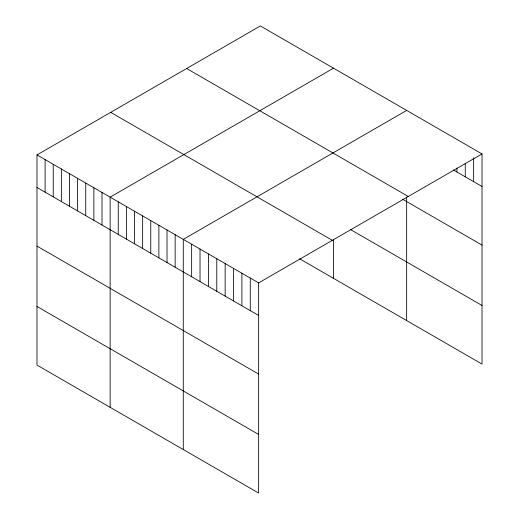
<?xml version="1.0" encoding="UTF-8"?>
<svg xmlns="http://www.w3.org/2000/svg" width="519" height="519" viewBox="0 0 519 519"><rect width="100%" height="100%" fill="white"/><g stroke="black" fill="none" stroke-linecap="round" stroke-linejoin="round"><path stroke-width="0.78" d="M36.979 154.915L258.637 282.887L258.637 493.05L36.979 365.078L36.979 154.915L260.363 25.95L482.021 153.922L482.021 364.085L299.645 258.793M333.509 68.184L110.132 197.149L110.132 407.305M406.656 110.411L183.278 239.376L183.278 449.538M258.637 282.887L482.021 153.922M453.405 169.973L482.021 186.49M186.645 68.508L408.304 196.48M402.588 199.238L482.021 245.098M350.442 229.508L482.021 305.477M110.696 112.357L332.355 240.329M36.979 187.482L258.637 315.455M36.979 246.09L258.637 374.063M36.979 306.469L258.637 434.442M473.646 157.828L473.646 181.656M465.271 163.316L465.271 176.817M456.895 168.013L456.895 171.984M406.656 197.077L406.656 320.573M333.509 239.272L333.509 278.34M250.268 278.054L250.268 310.622M241.893 273.221L241.893 305.788M233.518 268.388L233.518 300.949M225.142 263.555L225.142 296.115M216.773 258.715L216.773 291.282M208.398 253.882L208.398 286.449M200.023 249.049L200.023 281.616M191.647 244.215L191.647 276.776M175.15 234.685L175.15 267.253M167.021 229.995L167.021 262.562M158.892 225.304L158.892 257.865M150.763 220.607L150.763 253.175M142.641 215.917L142.641 248.484M134.512 211.227L134.512 243.787M126.383 206.53L126.383 239.097M118.254 201.839L118.254 234.406M102.003 192.458L102.003 225.019M93.874 187.761L93.874 220.328M85.745 183.071L85.745 215.638M77.616 178.38L77.616 210.941M69.494 173.683L69.494 206.251M61.365 168.993L61.365 201.56M53.236 164.302L53.236 196.863M45.108 159.612L45.108 192.173"/></g></svg>
